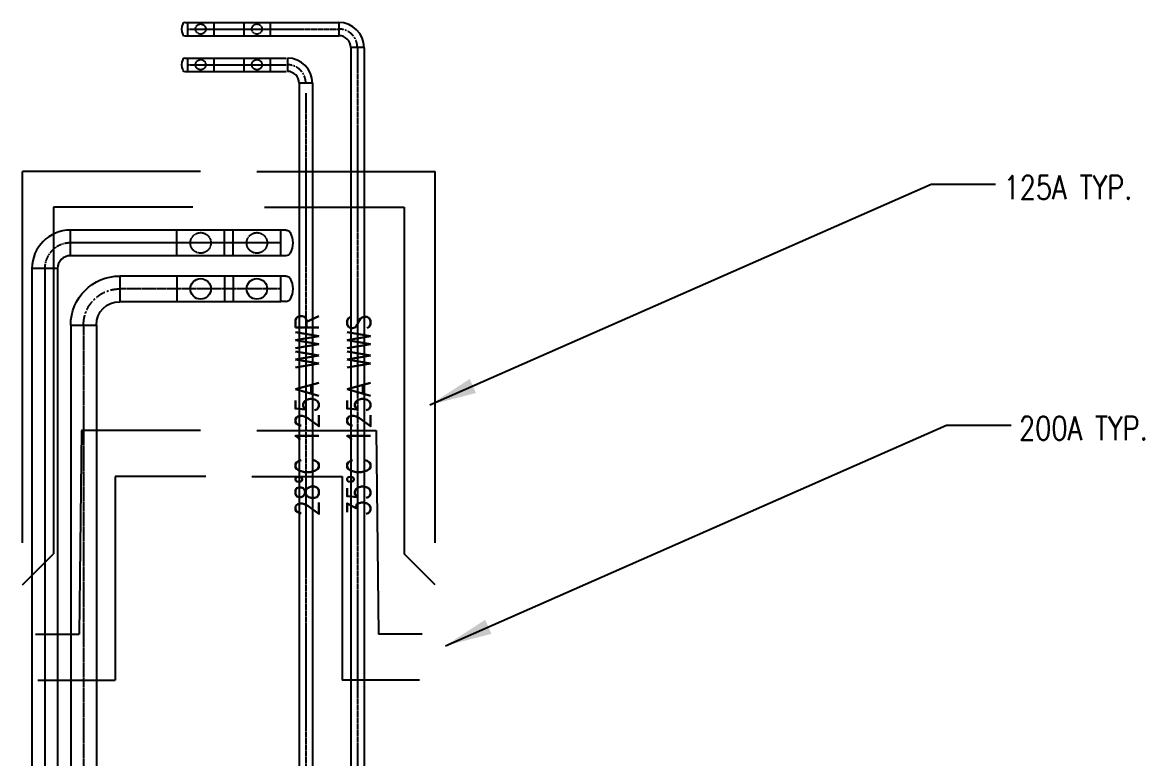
# Model space of a CAD drawing. Extents: x -32000 to 416743, y -254124 to 144214.
# Drawn here: x 361138 to 373102, y 78729 to 86567 of the extents above; entities that cross this region are included whole.
import ezdxf
from ezdxf.enums import TextEntityAlignment as Align

# ---------------------------------------------------------------- set-up
doc = ezdxf.new("R2010")
doc.units = 0
doc.header["$LTSCALE"] = 10
doc.linetypes.add('XFM1P40$0$CENTER', pattern=[2, 1.25, -0.25, 0.25, -0.25])
doc.linetypes.add('XFM1P40$0$CENTER2', pattern=[1.125, 0.75, -0.125, 0.125, -0.125])
for name, color, linetype in [('XFM1P40$0$M-CWTR-CENT', 1, 'XFM1P40$0$CENTER2'), ('XFM1P40$0$M-CWTR-TEXT', 250, 'Continuous'), ('XFM1P40$0$M-PIPE-CHWR20', 110, 'Continuous'), ('XFM1P40$0$M-PIPE-CHWR20_CL', 111, 'XFM1P40$0$CENTER'), ('XFM1P40$0$M-PIPE-CHWS12', 130, 'Continuous'), ('XFM1P40$0$M-PIPE-CHWS12_CL', 132, 'XFM1P40$0$CENTER2'), ('XFM1P40$0$M-PIPE-TEXT-ARROR', 250, 'Continuous'), ('XFM1P40$0$M-PIPE-WWR28', 22, 'Continuous'), ('XFM1P40$0$M-PIPE-WWR28_CL', 23, 'XFM1P40$0$CENTER2'), ('XFM1P40$0$M-PIPE-WWS35', 10, 'Continuous'), ('XFM1P40$0$M-PIPE-WWS35_CL', 11, 'XFM1P40$0$CENTER2')]:
    doc.layers.add(name, color=color, linetype=linetype)
doc.styles.add('XFM1P40$0$12P7-XCM2P10$0$AA-TXT', font='simplex.shx', dxfattribs={"bigfont": 'china.shx'})
doc.styles.add('XFM1P40$0$STANDARD', font='SIMPLEX', dxfattribs={"bigfont": 'BIGFONT'})
doc.dimstyles.new('XFM1P40$0$Standard', dxfattribs={"dimtxt": 0.18, "dimasz": 0.18, "dimexe": 0.18, "dimexo": 0.0625, "dimgap": 0.09, "dimtad": 0, "dimtih": 1, "dimtoh": 1, "dimdec": 4, "dimzin": 0, "dimdsep": 46, "dimtxsty": 'XFM1P40$0$STANDARD', "dimcen": 0.09, "dimadec": 0, "dimazin": 0, "dimtfac": 1, "dimtdec": 4, "dimtofl": 0, "dimtmove": 0, "dimatfit": 3, "dimfxl": 1, "dimtolj": 1, "dimtzin": 0, "dimarcsym": 0})

# ---------------------------------------------------------------- blocks, each defined once
blk = doc.blocks.new('XFM1P40$0$Ca-200')
for p, q in [((-11, 0), (11, 0)), ((11, -4.3), (11, 0)), ((-11, -4.3), (-11, 0))]:
    blk.add_line(p, q)
for centre, radius, start, end in [((-6.8, -4.3), 4.2, 180, 241.9082), ((0, 8.4), 18.5, 241.9082, 298.0918), ((6.8, -4.3), 4.2, 298.0918, 0)]:
    blk.add_arc(centre, radius, start, end)
blk = doc.blocks.new('XFM1P40$0$Ca-300')
for p, q in [((16.2, 0), (-16.2, 0)), ((-16.2, -6.6), (-16.2, 0)), ((16.2, -6.6), (16.2, 0))]:
    blk.add_line(p, q)
for centre, radius, start, end in [((-10.2, -6.6), 6.03, 180, 241.9275), ((0, 12.4), 27.6, 241.9275, 298.0725), ((10.2, -6.6), 6.03, 298.0725, 360)]:
    blk.add_arc(centre, radius, start, end)
blk = doc.blocks.new('XFM1P40$0$Es-200')
for p, q in [((-30.48, 41.43375), (-30.48, 19.52625)), ((10.95375, 0), (-10.95375, 0))]:
    blk.add_line(p, q)
for radius in [41.43375, 19.52625]:
    blk.add_arc((-30.48, 0), radius, 0, 90)
at = {"color": 1, "linetype": 'XFM1P40$0$CENTER'}
blk.add_arc((-30.48, 0), 30.48, 0, 90, dxfattribs=at)
blk = doc.blocks.new('XFM1P40$0$90h-12')
at = {"ltscale": 1000}
for p, q in [((48.5775, 16.1925), (48.5775, 48.5775)), ((32.385, 0), (0, 0))]:
    blk.add_line(p, q, dxfattribs=at)
for radius in [48.5775, 16.1925]:
    blk.add_arc((48.5775, 0), radius, 90, 180, dxfattribs=at)
at = {"layer": 'XFM1P40$0$M-CWTR-CENT'}
blk.add_arc((48.5775, 0), 32.385, 90, 180, dxfattribs=at)
blk = doc.blocks.new('XFM1P40$0$Es-300')
for p, q in [((-45.72, 61.9125), (-45.72, 29.5275)), ((16.1925, 0), (-16.1925, 0))]:
    blk.add_line(p, q)
for radius in [61.9125, 29.5275]:
    blk.add_arc((-45.72, 0), radius, 0, 90)
at = {"color": 1, "linetype": 'XFM1P40$0$CENTER'}
blk.add_arc((-45.72, 0), 45.72, 0, 90, dxfattribs=at)
blk = doc.blocks.new('XFM1P40')
at = {"layer": 'XFM1P40$0$M-PIPE-CHWR20'}
for p, q in [((363891.9, 83862.6, 0), (362174.6, 83862.6, 0)), ((363891.9, 83589.6, 0), (362174.6, 83589.6, 0)), ((361652.8, 83340.8, 0), (361652.8, 64405.5, 0)), ((361925.8, 83341.2, 0), (361925.8, 64405.5, 0)), ((361767.7, 82216.1, 0), (361743.1, 80044.8, 0)), ((363037.9, 82216.1, 0), (361767.7, 82216.1, 0)), ((363637.9, 82216.1, 0), (364908.2, 82216.1, 0)), ((364908.2, 82216.1, 0), (364932.8, 80044.8, 0)), ((361277.5, 80044.8), (361743.1, 80044.8, 0)), ((365398.4, 80044.8), (364932.8, 80044.8, 0))]:
    blk.add_line(p, q, dxfattribs=at)
at = {"layer": 'XFM1P40$0$M-PIPE-CHWR20', "linetype": 'Continuous'}
for p, q in [((362783.9, 83862.6, 0), (362783.9, 83589.6, 0)), ((363291.9, 83862.6, 0), (363291.9, 83589.6, 0)), ((363383.9, 83862.6, 0), (363383.9, 83589.6, 0))]:
    blk.add_line(p, q, dxfattribs=at)
at = {"layer": 'XFM1P40$0$M-PIPE-CHWR20_CL', "ltscale": 0.5}
for p, q in [((363891.9, 83726.1, 0), (362174.6, 83726.1, 0)), ((361789.3, 83340.8, 0), (361789.3, 64405.5, 0))]:
    blk.add_line(p, q, dxfattribs=at)
at = {"layer": 'XFM1P40$0$M-PIPE-CHWR20_CL', "linetype": 'Continuous'}
for centre in [(363037.9, 83726.1, 0), (363637.9, 83726.1, 0)]:
    blk.add_circle(centre, 109.6, dxfattribs=at)
at = {"layer": 'XFM1P40$0$M-PIPE-CHWS12'}
for p, q in [((363891.9, 84352.6, 0), (361648.7, 84352.6, 0)), ((363891.9, 84079.6, 0), (361648.7, 84079.6, 0)), ((361239.3, 83943.2, 0), (361239.3, 63941.9, 0)), ((361512.3, 83941.1, 0), (361512.3, 63941.9, 0)), ((362127.7, 81726.1, 0), (362127.7, 79554.8, 0)), ((363093.4, 81726.1, 0), (362127.7, 81726.1, 0)), ((363582.5, 81726.1, 0), (364548.2, 81726.1, 0)), ((364548.2, 81726.1, 0), (364548.2, 79554.8, 0)), ((361302.9, 79554.8), (362127.7, 79554.8, 0)), ((365372.9, 79554.8), (364548.2, 79554.8, 0))]:
    blk.add_line(p, q, dxfattribs=at)
at = {"layer": 'XFM1P40$0$M-PIPE-CHWS12', "linetype": 'Continuous'}
for p, q in [((362783.9, 84079.6, 0), (362783.9, 84352.6, 0)), ((363291.9, 84079.6, 0), (363291.9, 84352.6, 0)), ((363383.9, 84079.6, 0), (363383.9, 84352.6, 0))]:
    blk.add_line(p, q, dxfattribs=at)
at = {"layer": 'XFM1P40$0$M-PIPE-CHWS12_CL', "ltscale": 0.5}
for p, q in [((363891.9, 84216.1, 0), (361648.7, 84216.1, 0)), ((361375.8, 83943.2, 0), (361375.8, 63941.9, 0))]:
    blk.add_line(p, q, dxfattribs=at)
for centre in [(363037.9, 84216.1, 0), (363637.9, 84216.1, 0)]:
    blk.add_circle(centre, 109.6, dxfattribs=at)
at = {"layer": 'XFM1P40$0$M-PIPE-WWR28'}
for p, q in [((362898.4, 86186.8, 0), (363949, 86186.8, 0)), ((362898.4, 86186.8, 0), (362898.4, 86045.5, 0)), ((363177.4, 86186.8, 0), (363177.4, 86045.5, 0)), ((363498.4, 86186.8, 0), (363498.4, 86045.5, 0)), ((363777.4, 86186.8, 0), (363777.4, 86045.5, 0)), ((362898.4, 86045.5, 0), (363949, 86045.5, 0)), ((364088.4, 85918.8, 0), (364088.4, 71425.6, 0)), ((364229.7, 85918.8, 0), (364229.7, 71425.7, 0)), ((361137.9, 81020.2), (361137.9, 84976.1)), ((365537.9, 81020.2), (365537.9, 84976.1)), ((362955.6, 84596.1, 0), (361467.8, 84596.1, 0)), ((363720.3, 84596.1, 0), (365208, 84596.1, 0))]:
    blk.add_line(p, q, dxfattribs=at)
at = {"layer": 'XFM1P40$0$M-PIPE-WWR28_CL'}
for p, q in [((362898.4, 86116.1, 0), (363949, 86116.1, 0)), ((364159, 85811.3, 0), (364159, 65470.2, 0))]:
    blk.add_line(p, q, dxfattribs=at)
for centre in [(363037.9, 86116.1, 0), (363637.9, 86116.1, 0)]:
    blk.add_circle(centre, 54.3, dxfattribs=at)
at = {"layer": 'XFM1P40$0$M-PIPE-WWS35'}
for p, q in [((362898.4, 86566.8, 0), (364512.4, 86566.8, 0)), ((362898.4, 86566.8, 0), (362898.4, 86425.5, 0)), ((363177.4, 86566.8, 0), (363177.4, 86425.5, 0)), ((363498.4, 86566.8, 0), (363498.4, 86425.5, 0)), ((363777.4, 86566.8, 0), (363777.4, 86425.5, 0)), ((362898.4, 86425.5, 0), (364512.4, 86425.5, 0)), ((364638.4, 86296.3, 0), (364638.4, 71806.1, 0)), ((364779.7, 86296.3, 0), (364779.7, 71806.1, 0)), ((363037.9, 84976.1), (361137.9, 84976.1, 0)), ((363637.9, 84976.1), (365537.9, 84976.1, 0)), ((361467.8, 84596.1, 0), (361467.8, 80899.5)), ((365208, 84596.1, 0), (365208, 80899.5)), ((361137.9, 80569.6), (361467.8, 80899.5)), ((365537.9, 80569.6), (365208, 80899.5))]:
    blk.add_line(p, q, dxfattribs=at)
at = {"layer": 'XFM1P40$0$M-PIPE-WWS35_CL'}
for p, q in [((362898.4, 86496.1, 0), (364512.4, 86496.1, 0)), ((364709, 86301.7, 0), (364709, 65843.1, 0))]:
    blk.add_line(p, q, dxfattribs=at)
at = {"layer": 'XFM1P40$0$M-PIPE-WWS35_CL', "ltscale": 0.2}
for centre in [(363037.9, 86496.1, 0), (363637.9, 86496.1, 0)]:
    blk.add_circle(centre, 54.3, dxfattribs=at)
at = {"layer": 'XFM1P40$0$M-PIPE-CHWR20', "linetype": 'Continuous', "xscale": -8.428527326969636, "yscale": 8.428527326969636, "zscale": 8.428527326969636}
blk.add_blockref('XFM1P40$0$Es-300', (361789.3, 83340.8, 0), dxfattribs=at)
at = {"layer": 'XFM1P40$0$M-PIPE-CHWR20', "linetype": 'Continuous', "xscale": -8.428527326969682, "yscale": 8.428527326969682, "zscale": 8.428527326969657, "rotation": 90}
blk.add_blockref('XFM1P40$0$Ca-300', (363891.9, 83726.5, 0), dxfattribs=at)
at = {"layer": 'XFM1P40$0$M-PIPE-CHWS12', "linetype": 'Continuous', "xscale": 8.428527326969636, "yscale": 8.428527326969636, "zscale": 8.428527326969636}
blk.add_blockref('XFM1P40$0$90h-12', (361239.3, 83943.2, 0), dxfattribs=at)
at = {"layer": 'XFM1P40$0$M-PIPE-CHWS12', "linetype": 'Continuous', "xscale": -8.428527326969682, "yscale": 8.428527326969682, "zscale": 8.428527326969657, "rotation": 90}
blk.add_blockref('XFM1P40$0$Ca-300', (363891.9, 84216.1, 0), dxfattribs=at)
at = {"layer": 'XFM1P40$0$M-PIPE-WWR28', "xscale": 6.449109996487697, "yscale": 6.449109996487697, "zscale": 6.449109996487697, "rotation": 270}
blk.add_blockref('XFM1P40$0$Ca-200', (362898.4, 86116.1, 0), dxfattribs=at)
at = {"layer": 'XFM1P40$0$M-PIPE-WWR28', "xscale": 6.449109996490248, "yscale": 6.449109996490248, "zscale": 6.449109996490248}
blk.add_blockref('XFM1P40$0$Es-200', (364159, 85918.8, 0), dxfattribs=at)
at = {"layer": 'XFM1P40$0$M-PIPE-WWS35', "xscale": 6.449109996487697, "yscale": 6.449109996487697, "zscale": 6.449109996487697, "rotation": 270}
blk.add_blockref('XFM1P40$0$Ca-200', (362898.4, 86496.1, 0), dxfattribs=at)
at = {"layer": 'XFM1P40$0$M-PIPE-WWS35', "xscale": 6.44910999648768, "yscale": 6.44910999648768, "zscale": 6.44910999648768}
blk.add_blockref('XFM1P40$0$Es-200', (364709, 86299.6, 0), dxfattribs=at)
at = {"layer": 'XFM1P40$0$M-CWTR-TEXT', "style": 'XFM1P40$0$12P7-XCM2P10$0$AA-TXT', "width": 0.8}
for s, p in [('125A TYP.', (371597.6, 84807.6)), ('200A TYP.', (371762.6, 82240.3))]:
    blk.add_text(s, height=252, dxfattribs=at).set_placement(p, align=Align.MIDDLE_LEFT)
for s, p in [('28%%DC 125A WWR', (364174.1, 81301.3, 0)), ('35%%DC 125A WWS', (364724.1, 81301.3, 0))]:
    blk.add_text(s, height=250, rotation=90, dxfattribs=at).set_placement(p, align=Align.MIDDLE_LEFT)
at = {"layer": 'XFM1P40$0$M-PIPE-TEXT-ARROR'}
for points in [[(365482.5, 82489.4), (370826.7, 84841.4), (371512.9, 84841.4)], [(365647.5, 79922), (370991.7, 82274.1), (371677.9, 82274.1)]]:
    blk.add_leader(points, dimstyle='XFM1P40$0$Standard', override={"dimasz": 500}, dxfattribs=at)

msp = doc.modelspace()

# ---------------------------------------------------------------- block references
msp.add_blockref('XFM1P40', (0, 0))

doc.saveas('drawing.dxf')
